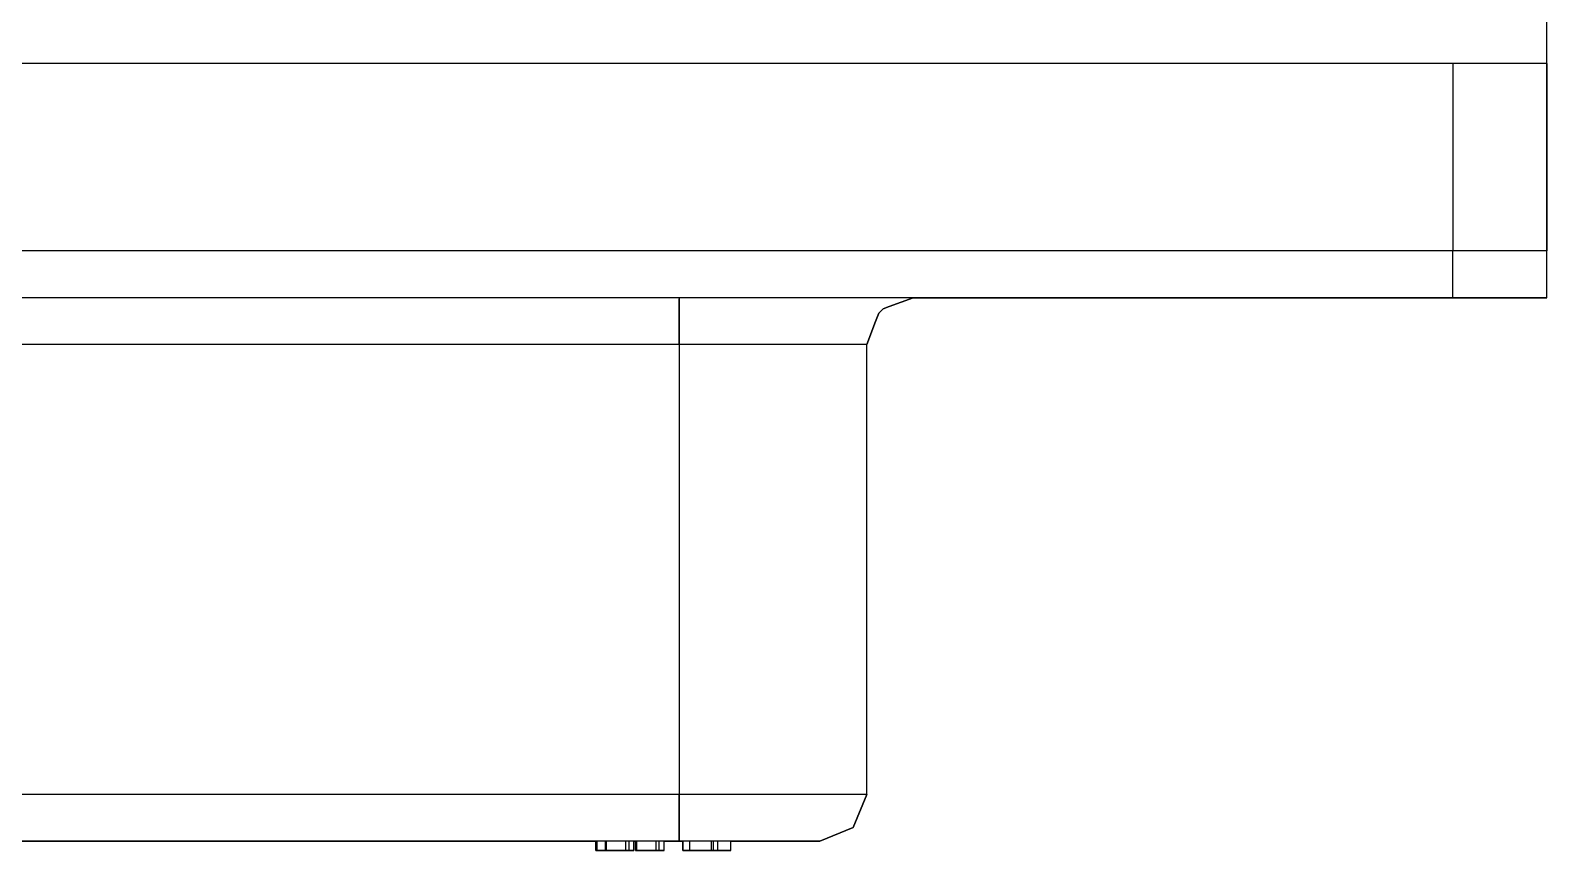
# Model space of a CAD drawing. Header units: inches. Extents: x 5 to 589, y -420 to -5.
# Drawn here: x 103.41 to 135.77, y -194.19 to -176.69 of the extents above; entities that cross this region are included whole.
import ezdxf

# ---------------------------------------------------------------- set-up
doc = ezdxf.new("R2010")
doc.units = ezdxf.units.IN
doc.header["$MEASUREMENT"] = 0

msp = doc.modelspace()

# ---------------------------------------------------------------- linework, layer by layer
at = {"color": 7, "true_color": 0xffffff}
for p, q in [((135.773, -177.394), (135.773, -173.794)), ((135.773, -177.394), (135.773, -173.794)), ((135.773, -177.394), (135.773, -173.794)), ((135.773, -177.394), (135.773, -173.794)), ((135.723, -177.394), (74.143, -177.394)), ((135.723, -177.394), (74.143, -177.394)), ((133.773, -177.394), (76.093, -177.394)), ((133.773, -177.394), (76.093, -177.394)), ((134.217, -177.394), (133.773, -177.394)), ((133.773, -177.394), (133.773, -181.394)), ((134.217, -177.394), (133.773, -177.394)), ((133.773, -177.394), (133.773, -181.394)), ((134.641, -177.394), (134.217, -177.394)), ((134.641, -177.394), (134.217, -177.394)), ((135.019, -177.394), (134.641, -177.394)), ((135.019, -177.394), (134.641, -177.394)), ((135.337, -177.394), (135.019, -177.394)), ((135.337, -177.394), (135.019, -177.394)), ((135.575, -177.394), (135.337, -177.394)), ((135.575, -177.394), (135.337, -177.394)), ((135.723, -177.394), (135.575, -177.394)), ((135.723, -177.394), (135.575, -177.394)), ((135.773, -177.394), (135.723, -177.394)), ((135.773, -177.394), (135.723, -177.394)), ((135.773, -181.394), (135.773, -177.394)), ((135.773, -177.394), (135.773, -181.394)), ((135.773, -181.394), (135.773, -177.394)), ((135.773, -177.394), (135.773, -181.394)), ((133.773, -181.394), (76.093, -181.394)), ((133.773, -181.394), (76.093, -181.394)), ((133.773, -181.394), (76.093, -181.394)), ((133.773, -181.394), (76.093, -181.394)), ((134.217, -181.394), (133.773, -181.394)), ((134.217, -181.394), (133.773, -181.394)), ((133.773, -182.394), (133.773, -181.394)), ((134.217, -181.394), (133.773, -181.394)), ((134.217, -181.394), (133.773, -181.394)), ((133.773, -182.394), (133.773, -181.394)), ((134.641, -181.394), (134.217, -181.394)), ((134.641, -181.394), (134.217, -181.394)), ((134.641, -181.394), (134.217, -181.394)), ((134.641, -181.394), (134.217, -181.394)), ((135.019, -181.394), (134.641, -181.394)), ((135.019, -181.394), (134.641, -181.394)), ((135.019, -181.394), (134.641, -181.394)), ((135.019, -181.394), (134.641, -181.394)), ((135.337, -181.394), (135.019, -181.394)), ((135.337, -181.394), (135.019, -181.394)), ((135.337, -181.394), (135.019, -181.394)), ((135.337, -181.394), (135.019, -181.394)), ((135.575, -181.394), (135.337, -181.394)), ((135.575, -181.394), (135.337, -181.394)), ((135.575, -181.394), (135.337, -181.394)), ((135.575, -181.394), (135.337, -181.394)), ((135.723, -181.394), (135.575, -181.394)), ((135.723, -181.394), (135.575, -181.394)), ((135.723, -181.394), (135.575, -181.394)), ((135.723, -181.394), (135.575, -181.394)), ((135.773, -181.394), (135.723, -181.394)), ((135.773, -181.394), (135.723, -181.394)), ((135.773, -181.394), (135.723, -181.394)), ((135.773, -181.394), (135.723, -181.394)), ((135.773, -182.394), (135.773, -181.394)), ((135.773, -182.394), (135.773, -181.394)), ((135.773, -182.394), (135.773, -181.394)), ((135.773, -182.394), (135.773, -181.394)), ((133.773, -182.394), (76.093, -182.394)), ((133.773, -182.394), (76.093, -182.394)), ((117.263, -182.394), (117.263, -193.968)), ((117.263, -182.394), (117.263, -182.418)), ((117.263, -182.394), (117.263, -193.968)), ((117.263, -182.394), (117.263, -182.418)), ((117.263, -182.492), (117.263, -182.418)), ((117.263, -182.492), (117.263, -182.418)), ((117.263, -182.612), (117.263, -182.492)), ((117.263, -182.612), (117.263, -182.492)), ((121.741, -182.584), (122.251, -182.394)), ((122.251, -182.394), (121.741, -182.584)), ((121.741, -182.584), (122.251, -182.394)), ((122.251, -182.394), (121.741, -182.584)), ((122.251, -182.394), (133.773, -182.394)), ((122.251, -182.394), (133.773, -182.394)), ((133.773, -182.394), (135.773, -182.394)), ((134.217, -182.394), (133.773, -182.394)), ((133.773, -182.394), (135.773, -182.394)), ((134.217, -182.394), (133.773, -182.394)), ((134.641, -182.394), (134.217, -182.394)), ((134.641, -182.394), (134.217, -182.394)), ((135.019, -182.394), (134.641, -182.394)), ((135.019, -182.394), (134.641, -182.394)), ((135.337, -182.394), (135.019, -182.394)), ((135.337, -182.394), (135.019, -182.394)), ((135.575, -182.394), (135.337, -182.394)), ((135.575, -182.394), (135.337, -182.394)), ((135.723, -182.394), (135.575, -182.394)), ((135.723, -182.394), (135.575, -182.394)), ((135.773, -182.394), (135.723, -182.394)), ((135.773, -182.394), (135.723, -182.394)), ((117.263, -182.77), (117.263, -182.612)), ((117.263, -182.77), (117.263, -182.612)), ((117.263, -182.96), (117.263, -182.77)), ((117.263, -182.96), (117.263, -182.77)), ((121.447, -182.904), (121.525, -182.724)), ((121.525, -182.724), (121.447, -182.904)), ((121.447, -182.904), (121.525, -182.724)), ((121.525, -182.724), (121.447, -182.904)), ((121.525, -182.724), (121.543, -182.7)), ((121.543, -182.7), (121.525, -182.724)), ((121.525, -182.724), (121.543, -182.7)), ((121.543, -182.7), (121.525, -182.724)), ((121.543, -182.7), (121.571, -182.672)), ((121.571, -182.672), (121.543, -182.7)), ((121.543, -182.7), (121.571, -182.672)), ((121.571, -182.672), (121.543, -182.7)), ((121.571, -182.672), (121.617, -182.63)), ((121.617, -182.63), (121.571, -182.672)), ((121.571, -182.672), (121.617, -182.63)), ((121.617, -182.63), (121.571, -182.672)), ((121.617, -182.63), (121.741, -182.584)), ((121.741, -182.584), (121.617, -182.63)), ((121.617, -182.63), (121.741, -182.584)), ((121.741, -182.584), (121.617, -182.63)), ((117.263, -183.172), (117.263, -182.96)), ((117.263, -183.172), (117.263, -182.96)), ((121.263, -183.394), (121.447, -182.904)), ((121.447, -182.904), (121.263, -183.394)), ((121.263, -183.394), (121.447, -182.904)), ((121.447, -182.904), (121.263, -183.394)), ((117.263, -183.394), (92.603, -183.394)), ((117.263, -183.394), (92.603, -183.394)), ((117.263, -183.394), (117.263, -183.172)), ((117.263, -183.394), (117.263, -183.172)), ((117.263, -183.394), (117.263, -192.994)), ((118.153, -183.394), (117.263, -183.394)), ((117.263, -183.394), (117.263, -192.994)), ((118.153, -183.394), (117.263, -183.394)), ((118.999, -183.394), (118.153, -183.394)), ((118.999, -183.394), (118.153, -183.394)), ((119.757, -183.394), (118.999, -183.394)), ((119.757, -183.394), (118.999, -183.394)), ((120.391, -183.394), (119.757, -183.394)), ((120.391, -183.394), (119.757, -183.394)), ((120.867, -183.394), (120.391, -183.394)), ((120.867, -183.394), (120.391, -183.394)), ((121.163, -183.394), (120.867, -183.394)), ((121.163, -183.394), (120.867, -183.394)), ((121.263, -183.394), (121.163, -183.394)), ((121.263, -183.394), (121.163, -183.394)), ((121.263, -192.994), (121.263, -183.394)), ((121.263, -192.994), (121.263, -183.394)), ((121.263, -192.994), (121.263, -183.394)), ((121.263, -192.994), (121.263, -183.394)), ((117.263, -192.994), (92.603, -192.994)), ((117.263, -192.994), (92.603, -192.994)), ((117.263, -193.216), (117.263, -192.994)), ((118.153, -192.994), (117.263, -192.994)), ((117.263, -193.216), (117.263, -192.994)), ((118.153, -192.994), (117.263, -192.994)), ((118.999, -192.994), (118.153, -192.994)), ((118.999, -192.994), (118.153, -192.994)), ((119.757, -192.994), (118.999, -192.994)), ((119.757, -192.994), (118.999, -192.994)), ((120.391, -192.994), (119.757, -192.994)), ((120.391, -192.994), (119.757, -192.994)), ((120.867, -192.994), (120.391, -192.994)), ((120.867, -192.994), (120.391, -192.994)), ((121.163, -192.994), (120.867, -192.994)), ((121.163, -192.994), (120.867, -192.994)), ((120.973, -193.698), (121.263, -192.994)), ((121.263, -192.994), (120.973, -193.698)), ((120.973, -193.698), (121.263, -192.994)), ((121.263, -192.994), (120.973, -193.698)), ((121.263, -192.994), (121.163, -192.994)), ((121.263, -192.994), (121.163, -192.994)), ((117.263, -193.428), (117.263, -193.216)), ((117.263, -193.428), (117.263, -193.216)), ((117.263, -193.618), (117.263, -193.428)), ((117.263, -193.618), (117.263, -193.428)), ((117.263, -193.776), (117.263, -193.618)), ((117.263, -193.776), (117.263, -193.618)), ((117.263, -193.894), (117.263, -193.776)), ((117.263, -193.894), (117.263, -193.776)), ((120.263, -193.994), (120.973, -193.698)), ((120.973, -193.698), (120.263, -193.994)), ((120.263, -193.994), (120.973, -193.698)), ((120.973, -193.698), (120.263, -193.994)), ((117.263, -193.994), (92.603, -193.994)), ((117.263, -193.994), (92.603, -193.994)), ((95.433, -193.994), (115.481, -193.994)), ((95.433, -193.994), (115.481, -193.994)), ((115.481, -193.994), (115.481, -194.194)), ((115.481, -194.194), (115.481, -193.994)), ((115.481, -193.994), (115.481, -194.194)), ((115.481, -194.194), (115.481, -193.994)), ((115.509, -194.194), (115.509, -193.994)), ((115.509, -194.194), (115.509, -193.994)), ((115.681, -193.994), (115.681, -194.194)), ((115.681, -193.994), (115.681, -194.194)), ((115.707, -194.194), (115.707, -193.994)), ((115.707, -194.194), (115.707, -193.994)), ((116.123, -194.194), (116.123, -193.994)), ((116.123, -194.194), (116.123, -193.994)), ((116.191, -194.194), (116.191, -193.994)), ((116.191, -194.194), (116.191, -193.994)), ((116.291, -194.194), (116.291, -193.994)), ((116.291, -193.994), (116.329, -193.994)), ((116.291, -194.194), (116.291, -193.994)), ((116.291, -194.194), (116.291, -193.994)), ((116.291, -193.994), (116.329, -193.994)), ((116.291, -194.194), (116.291, -193.994)), ((116.329, -193.994), (116.329, -194.194)), ((116.329, -194.194), (116.329, -193.994)), ((116.329, -193.994), (116.329, -194.194)), ((116.329, -194.194), (116.329, -193.994)), ((116.355, -194.194), (116.355, -193.994)), ((116.355, -194.194), (116.355, -193.994)), ((116.771, -194.194), (116.771, -193.994)), ((116.771, -194.194), (116.771, -193.994)), ((116.837, -194.194), (116.837, -193.994)), ((116.837, -194.194), (116.837, -193.994)), ((116.939, -194.194), (116.939, -193.994)), ((116.939, -193.994), (117.263, -193.994)), ((116.939, -194.194), (116.939, -193.994)), ((116.939, -194.194), (116.939, -193.994)), ((116.939, -193.994), (117.263, -193.994)), ((116.939, -194.194), (116.939, -193.994)), ((117.263, -193.968), (117.263, -193.894)), ((117.263, -193.968), (117.263, -193.894)), ((117.263, -193.994), (117.263, -193.968)), ((117.263, -193.994), (117.263, -193.968)), ((117.263, -193.994), (117.337, -193.994)), ((117.979, -193.994), (117.263, -193.994)), ((117.263, -193.994), (117.337, -193.994)), ((117.979, -193.994), (117.263, -193.994)), ((117.337, -193.994), (117.337, -194.194)), ((117.337, -194.194), (117.337, -193.994)), ((117.337, -193.994), (117.337, -194.194)), ((117.337, -194.194), (117.337, -193.994)), ((117.489, -194.194), (117.489, -193.994)), ((117.489, -194.194), (117.489, -193.994)), ((117.953, -194.194), (117.953, -193.994)), ((117.953, -194.194), (117.953, -193.994)), ((118.637, -193.994), (117.979, -193.994)), ((118.637, -193.994), (117.979, -193.994)), ((117.991, -194.194), (117.991, -193.994)), ((117.991, -194.194), (117.991, -193.994)), ((118.085, -194.194), (118.085, -193.994)), ((118.085, -194.194), (118.085, -193.994)), ((118.361, -194.194), (118.361, -193.994)), ((118.361, -193.994), (120.263, -193.994)), ((118.361, -194.194), (118.361, -193.994)), ((118.361, -194.194), (118.361, -193.994)), ((118.361, -193.994), (120.263, -193.994)), ((118.361, -194.194), (118.361, -193.994)), ((119.189, -193.994), (118.637, -193.994)), ((119.189, -193.994), (118.637, -193.994)), ((119.655, -193.994), (118.885, -193.994)), ((119.655, -193.994), (118.885, -193.994)), ((119.655, -193.994), (119.189, -193.994)), ((119.655, -193.994), (119.189, -193.994)), ((119.997, -193.994), (119.655, -193.994)), ((119.997, -193.994), (119.655, -193.994)), ((120.199, -193.994), (119.997, -193.994)), ((120.199, -193.994), (119.997, -193.994)), ((120.263, -193.994), (120.199, -193.994)), ((120.263, -193.994), (120.199, -193.994)), ((115.481, -194.194), (115.509, -194.194)), ((115.509, -194.194), (115.481, -194.194)), ((115.481, -194.194), (115.509, -194.194)), ((115.509, -194.194), (115.481, -194.194)), ((115.509, -194.194), (115.681, -194.194)), ((115.707, -194.194), (115.509, -194.194)), ((115.509, -194.194), (115.681, -194.194)), ((115.707, -194.194), (115.509, -194.194)), ((115.681, -194.194), (115.707, -194.194)), ((115.707, -194.194), (115.681, -194.194)), ((115.681, -194.194), (115.707, -194.194)), ((115.707, -194.194), (115.681, -194.194)), ((115.707, -194.194), (116.123, -194.194)), ((116.123, -194.194), (115.707, -194.194)), ((115.707, -194.194), (116.123, -194.194)), ((116.123, -194.194), (115.707, -194.194)), ((116.123, -194.194), (116.191, -194.194)), ((116.191, -194.194), (116.123, -194.194)), ((116.123, -194.194), (116.191, -194.194)), ((116.191, -194.194), (116.123, -194.194)), ((116.191, -194.194), (116.291, -194.194)), ((116.263, -194.194), (116.191, -194.194)), ((116.191, -194.194), (116.291, -194.194)), ((116.263, -194.194), (116.191, -194.194)), ((116.291, -194.194), (116.263, -194.194)), ((116.291, -194.194), (116.263, -194.194)), ((116.329, -194.194), (116.355, -194.194)), ((116.355, -194.194), (116.329, -194.194)), ((116.329, -194.194), (116.355, -194.194)), ((116.355, -194.194), (116.329, -194.194)), ((116.355, -194.194), (116.771, -194.194)), ((116.771, -194.194), (116.355, -194.194)), ((116.355, -194.194), (116.771, -194.194)), ((116.771, -194.194), (116.355, -194.194)), ((116.771, -194.194), (116.837, -194.194)), ((116.837, -194.194), (116.771, -194.194)), ((116.771, -194.194), (116.837, -194.194)), ((116.837, -194.194), (116.771, -194.194)), ((116.837, -194.194), (116.939, -194.194)), ((116.911, -194.194), (116.837, -194.194)), ((116.837, -194.194), (116.939, -194.194)), ((116.911, -194.194), (116.837, -194.194)), ((116.939, -194.194), (116.911, -194.194)), ((116.939, -194.194), (116.911, -194.194)), ((117.337, -194.194), (117.489, -194.194)), ((117.353, -194.194), (117.337, -194.194)), ((117.337, -194.194), (117.489, -194.194)), ((117.353, -194.194), (117.337, -194.194)), ((117.403, -194.194), (117.353, -194.194)), ((117.403, -194.194), (117.353, -194.194)), ((117.489, -194.194), (117.403, -194.194)), ((117.489, -194.194), (117.403, -194.194)), ((117.489, -194.194), (117.953, -194.194)), ((117.613, -194.194), (117.489, -194.194)), ((117.489, -194.194), (117.953, -194.194)), ((117.613, -194.194), (117.489, -194.194)), ((117.767, -194.194), (117.613, -194.194)), ((117.767, -194.194), (117.613, -194.194)), ((117.767, -194.194), (117.613, -194.194)), ((117.767, -194.194), (117.613, -194.194)), ((117.953, -194.194), (117.767, -194.194)), ((117.953, -194.194), (117.767, -194.194)), ((117.953, -194.194), (117.991, -194.194)), ((117.991, -194.194), (117.953, -194.194)), ((117.991, -194.194), (117.953, -194.194)), ((117.953, -194.194), (117.991, -194.194)), ((117.991, -194.194), (117.953, -194.194)), ((117.991, -194.194), (117.953, -194.194)), ((117.991, -194.194), (118.085, -194.194)), ((118.055, -194.194), (117.991, -194.194)), ((117.991, -194.194), (118.085, -194.194)), ((118.055, -194.194), (117.991, -194.194)), ((118.085, -194.194), (118.055, -194.194)), ((118.119, -194.194), (118.055, -194.194)), ((118.085, -194.194), (118.055, -194.194)), ((118.119, -194.194), (118.055, -194.194)), ((118.085, -194.194), (118.361, -194.194)), ((118.085, -194.194), (118.361, -194.194)), ((118.217, -194.194), (118.119, -194.194)), ((118.217, -194.194), (118.119, -194.194)), ((118.297, -194.194), (118.217, -194.194)), ((118.297, -194.194), (118.217, -194.194)), ((118.345, -194.194), (118.297, -194.194)), ((118.345, -194.194), (118.297, -194.194)), ((118.361, -194.194), (118.345, -194.194)), ((118.361, -194.194), (118.345, -194.194))]:
    msp.add_line(p, q, dxfattribs=at)
at = {"color": 18, "true_color": 0x000000}
for p, q in [((135.773, -177.394), (135.773, -173.794)), ((135.773, -177.394), (135.773, -173.794)), ((135.773, -177.394), (135.773, -173.794)), ((135.773, -177.394), (135.773, -173.794)), ((135.723, -177.394), (74.143, -177.394)), ((135.723, -177.394), (74.143, -177.394)), ((133.773, -177.394), (76.093, -177.394)), ((133.773, -177.394), (76.093, -177.394)), ((134.217, -177.394), (133.773, -177.394)), ((133.773, -177.394), (133.773, -181.394)), ((134.217, -177.394), (133.773, -177.394)), ((133.773, -177.394), (133.773, -181.394)), ((134.641, -177.394), (134.217, -177.394)), ((134.641, -177.394), (134.217, -177.394)), ((135.019, -177.394), (134.641, -177.394)), ((135.019, -177.394), (134.641, -177.394)), ((135.337, -177.394), (135.019, -177.394)), ((135.337, -177.394), (135.019, -177.394)), ((135.575, -177.394), (135.337, -177.394)), ((135.575, -177.394), (135.337, -177.394)), ((135.723, -177.394), (135.575, -177.394)), ((135.723, -177.394), (135.575, -177.394)), ((135.773, -177.394), (135.723, -177.394)), ((135.773, -177.394), (135.723, -177.394)), ((135.773, -181.394), (135.773, -177.394)), ((135.773, -177.394), (135.773, -181.394)), ((135.773, -181.394), (135.773, -177.394)), ((135.773, -177.394), (135.773, -181.394)), ((133.773, -181.394), (76.093, -181.394)), ((133.773, -181.394), (76.093, -181.394)), ((133.773, -181.394), (76.093, -181.394)), ((133.773, -181.394), (76.093, -181.394)), ((134.217, -181.394), (133.773, -181.394)), ((134.217, -181.394), (133.773, -181.394)), ((133.773, -182.394), (133.773, -181.394)), ((134.217, -181.394), (133.773, -181.394)), ((134.217, -181.394), (133.773, -181.394)), ((133.773, -182.394), (133.773, -181.394)), ((134.641, -181.394), (134.217, -181.394)), ((134.641, -181.394), (134.217, -181.394)), ((134.641, -181.394), (134.217, -181.394)), ((134.641, -181.394), (134.217, -181.394)), ((135.019, -181.394), (134.641, -181.394)), ((135.019, -181.394), (134.641, -181.394)), ((135.019, -181.394), (134.641, -181.394)), ((135.019, -181.394), (134.641, -181.394)), ((135.337, -181.394), (135.019, -181.394)), ((135.337, -181.394), (135.019, -181.394)), ((135.337, -181.394), (135.019, -181.394)), ((135.337, -181.394), (135.019, -181.394)), ((135.575, -181.394), (135.337, -181.394)), ((135.575, -181.394), (135.337, -181.394)), ((135.575, -181.394), (135.337, -181.394)), ((135.575, -181.394), (135.337, -181.394)), ((135.723, -181.394), (135.575, -181.394)), ((135.723, -181.394), (135.575, -181.394)), ((135.723, -181.394), (135.575, -181.394)), ((135.723, -181.394), (135.575, -181.394)), ((135.773, -181.394), (135.723, -181.394)), ((135.773, -181.394), (135.723, -181.394)), ((135.773, -181.394), (135.723, -181.394)), ((135.773, -181.394), (135.723, -181.394)), ((135.773, -182.394), (135.773, -181.394)), ((135.773, -182.394), (135.773, -181.394)), ((135.773, -182.394), (135.773, -181.394)), ((135.773, -182.394), (135.773, -181.394)), ((133.773, -182.394), (76.093, -182.394)), ((133.773, -182.394), (76.093, -182.394)), ((117.263, -182.394), (117.263, -193.968)), ((117.263, -182.394), (117.263, -182.418)), ((117.263, -182.394), (117.263, -193.968)), ((117.263, -182.394), (117.263, -182.418)), ((117.263, -182.492), (117.263, -182.418)), ((117.263, -182.492), (117.263, -182.418)), ((117.263, -182.612), (117.263, -182.492)), ((117.263, -182.612), (117.263, -182.492)), ((121.741, -182.584), (122.251, -182.394)), ((122.251, -182.394), (121.741, -182.584)), ((121.741, -182.584), (122.251, -182.394)), ((122.251, -182.394), (121.741, -182.584)), ((122.251, -182.394), (133.773, -182.394)), ((122.251, -182.394), (133.773, -182.394)), ((133.773, -182.394), (135.773, -182.394)), ((134.217, -182.394), (133.773, -182.394)), ((133.773, -182.394), (135.773, -182.394)), ((134.217, -182.394), (133.773, -182.394)), ((134.641, -182.394), (134.217, -182.394)), ((134.641, -182.394), (134.217, -182.394)), ((135.019, -182.394), (134.641, -182.394)), ((135.019, -182.394), (134.641, -182.394)), ((135.337, -182.394), (135.019, -182.394)), ((135.337, -182.394), (135.019, -182.394)), ((135.575, -182.394), (135.337, -182.394)), ((135.575, -182.394), (135.337, -182.394)), ((135.723, -182.394), (135.575, -182.394)), ((135.723, -182.394), (135.575, -182.394)), ((135.773, -182.394), (135.723, -182.394)), ((135.773, -182.394), (135.723, -182.394)), ((117.263, -182.77), (117.263, -182.612)), ((117.263, -182.77), (117.263, -182.612)), ((117.263, -182.96), (117.263, -182.77)), ((117.263, -182.96), (117.263, -182.77)), ((121.447, -182.904), (121.525, -182.724)), ((121.525, -182.724), (121.447, -182.904)), ((121.447, -182.904), (121.525, -182.724)), ((121.525, -182.724), (121.447, -182.904)), ((121.525, -182.724), (121.543, -182.7)), ((121.543, -182.7), (121.525, -182.724)), ((121.525, -182.724), (121.543, -182.7)), ((121.543, -182.7), (121.525, -182.724)), ((121.543, -182.7), (121.571, -182.672)), ((121.571, -182.672), (121.543, -182.7)), ((121.543, -182.7), (121.571, -182.672)), ((121.571, -182.672), (121.543, -182.7)), ((121.571, -182.672), (121.617, -182.63)), ((121.617, -182.63), (121.571, -182.672)), ((121.571, -182.672), (121.617, -182.63)), ((121.617, -182.63), (121.571, -182.672)), ((121.617, -182.63), (121.741, -182.584)), ((121.741, -182.584), (121.617, -182.63)), ((121.617, -182.63), (121.741, -182.584)), ((121.741, -182.584), (121.617, -182.63)), ((117.263, -183.172), (117.263, -182.96)), ((117.263, -183.172), (117.263, -182.96)), ((121.263, -183.394), (121.447, -182.904)), ((121.447, -182.904), (121.263, -183.394)), ((121.263, -183.394), (121.447, -182.904)), ((121.447, -182.904), (121.263, -183.394)), ((117.263, -183.394), (92.603, -183.394)), ((117.263, -183.394), (92.603, -183.394)), ((117.263, -183.394), (117.263, -183.172)), ((117.263, -183.394), (117.263, -183.172)), ((117.263, -183.394), (117.263, -192.994)), ((118.153, -183.394), (117.263, -183.394)), ((117.263, -183.394), (117.263, -192.994)), ((118.153, -183.394), (117.263, -183.394)), ((118.999, -183.394), (118.153, -183.394)), ((118.999, -183.394), (118.153, -183.394)), ((119.757, -183.394), (118.999, -183.394)), ((119.757, -183.394), (118.999, -183.394)), ((120.391, -183.394), (119.757, -183.394)), ((120.391, -183.394), (119.757, -183.394)), ((120.867, -183.394), (120.391, -183.394)), ((120.867, -183.394), (120.391, -183.394)), ((121.163, -183.394), (120.867, -183.394)), ((121.163, -183.394), (120.867, -183.394)), ((121.263, -183.394), (121.163, -183.394)), ((121.263, -183.394), (121.163, -183.394)), ((121.263, -192.994), (121.263, -183.394)), ((121.263, -192.994), (121.263, -183.394)), ((121.263, -192.994), (121.263, -183.394)), ((121.263, -192.994), (121.263, -183.394)), ((117.263, -192.994), (92.603, -192.994)), ((117.263, -192.994), (92.603, -192.994)), ((117.263, -193.216), (117.263, -192.994)), ((118.153, -192.994), (117.263, -192.994)), ((117.263, -193.216), (117.263, -192.994)), ((118.153, -192.994), (117.263, -192.994)), ((118.999, -192.994), (118.153, -192.994)), ((118.999, -192.994), (118.153, -192.994)), ((119.757, -192.994), (118.999, -192.994)), ((119.757, -192.994), (118.999, -192.994)), ((120.391, -192.994), (119.757, -192.994)), ((120.391, -192.994), (119.757, -192.994)), ((120.867, -192.994), (120.391, -192.994)), ((120.867, -192.994), (120.391, -192.994)), ((121.163, -192.994), (120.867, -192.994)), ((121.163, -192.994), (120.867, -192.994)), ((120.973, -193.698), (121.263, -192.994)), ((121.263, -192.994), (120.973, -193.698)), ((120.973, -193.698), (121.263, -192.994)), ((121.263, -192.994), (120.973, -193.698)), ((121.263, -192.994), (121.163, -192.994)), ((121.263, -192.994), (121.163, -192.994)), ((117.263, -193.428), (117.263, -193.216)), ((117.263, -193.428), (117.263, -193.216)), ((117.263, -193.618), (117.263, -193.428)), ((117.263, -193.618), (117.263, -193.428)), ((117.263, -193.776), (117.263, -193.618)), ((117.263, -193.776), (117.263, -193.618)), ((117.263, -193.894), (117.263, -193.776)), ((117.263, -193.894), (117.263, -193.776)), ((120.263, -193.994), (120.973, -193.698)), ((120.973, -193.698), (120.263, -193.994)), ((120.263, -193.994), (120.973, -193.698)), ((120.973, -193.698), (120.263, -193.994)), ((117.263, -193.994), (92.603, -193.994)), ((117.263, -193.994), (92.603, -193.994)), ((95.433, -193.994), (115.481, -193.994)), ((95.433, -193.994), (115.481, -193.994)), ((115.481, -193.994), (115.481, -194.194)), ((115.481, -194.194), (115.481, -193.994)), ((115.481, -193.994), (115.481, -194.194)), ((115.481, -194.194), (115.481, -193.994)), ((115.509, -194.194), (115.509, -193.994)), ((115.509, -194.194), (115.509, -193.994)), ((115.681, -193.994), (115.681, -194.194)), ((115.681, -193.994), (115.681, -194.194)), ((115.707, -194.194), (115.707, -193.994)), ((115.707, -194.194), (115.707, -193.994)), ((116.123, -194.194), (116.123, -193.994)), ((116.123, -194.194), (116.123, -193.994)), ((116.191, -194.194), (116.191, -193.994)), ((116.191, -194.194), (116.191, -193.994)), ((116.291, -194.194), (116.291, -193.994)), ((116.291, -193.994), (116.329, -193.994)), ((116.291, -194.194), (116.291, -193.994)), ((116.291, -194.194), (116.291, -193.994)), ((116.291, -193.994), (116.329, -193.994)), ((116.291, -194.194), (116.291, -193.994)), ((116.329, -193.994), (116.329, -194.194)), ((116.329, -194.194), (116.329, -193.994)), ((116.329, -193.994), (116.329, -194.194)), ((116.329, -194.194), (116.329, -193.994)), ((116.355, -194.194), (116.355, -193.994)), ((116.355, -194.194), (116.355, -193.994)), ((116.771, -194.194), (116.771, -193.994)), ((116.771, -194.194), (116.771, -193.994)), ((116.837, -194.194), (116.837, -193.994)), ((116.837, -194.194), (116.837, -193.994)), ((116.939, -194.194), (116.939, -193.994)), ((116.939, -193.994), (117.263, -193.994)), ((116.939, -194.194), (116.939, -193.994)), ((116.939, -194.194), (116.939, -193.994)), ((116.939, -193.994), (117.263, -193.994)), ((116.939, -194.194), (116.939, -193.994)), ((117.263, -193.968), (117.263, -193.894)), ((117.263, -193.968), (117.263, -193.894)), ((117.263, -193.994), (117.263, -193.968)), ((117.263, -193.994), (117.263, -193.968)), ((117.263, -193.994), (117.337, -193.994)), ((117.979, -193.994), (117.263, -193.994)), ((117.263, -193.994), (117.337, -193.994)), ((117.979, -193.994), (117.263, -193.994)), ((117.337, -193.994), (117.337, -194.194)), ((117.337, -194.194), (117.337, -193.994)), ((117.337, -193.994), (117.337, -194.194)), ((117.337, -194.194), (117.337, -193.994)), ((117.489, -194.194), (117.489, -193.994)), ((117.489, -194.194), (117.489, -193.994)), ((117.953, -194.194), (117.953, -193.994)), ((117.953, -194.194), (117.953, -193.994)), ((118.637, -193.994), (117.979, -193.994)), ((118.637, -193.994), (117.979, -193.994)), ((117.991, -194.194), (117.991, -193.994)), ((117.991, -194.194), (117.991, -193.994)), ((118.085, -194.194), (118.085, -193.994)), ((118.085, -194.194), (118.085, -193.994)), ((118.361, -194.194), (118.361, -193.994)), ((118.361, -193.994), (120.263, -193.994)), ((118.361, -194.194), (118.361, -193.994)), ((118.361, -194.194), (118.361, -193.994)), ((118.361, -193.994), (120.263, -193.994)), ((118.361, -194.194), (118.361, -193.994)), ((119.189, -193.994), (118.637, -193.994)), ((119.189, -193.994), (118.637, -193.994)), ((119.655, -193.994), (118.885, -193.994)), ((119.655, -193.994), (118.885, -193.994)), ((119.655, -193.994), (119.189, -193.994)), ((119.655, -193.994), (119.189, -193.994)), ((119.997, -193.994), (119.655, -193.994)), ((119.997, -193.994), (119.655, -193.994)), ((120.199, -193.994), (119.997, -193.994)), ((120.199, -193.994), (119.997, -193.994)), ((120.263, -193.994), (120.199, -193.994)), ((120.263, -193.994), (120.199, -193.994)), ((115.481, -194.194), (115.509, -194.194)), ((115.509, -194.194), (115.481, -194.194)), ((115.481, -194.194), (115.509, -194.194)), ((115.509, -194.194), (115.481, -194.194)), ((115.509, -194.194), (115.681, -194.194)), ((115.707, -194.194), (115.509, -194.194)), ((115.509, -194.194), (115.681, -194.194)), ((115.707, -194.194), (115.509, -194.194)), ((115.681, -194.194), (115.707, -194.194)), ((115.707, -194.194), (115.681, -194.194)), ((115.681, -194.194), (115.707, -194.194)), ((115.707, -194.194), (115.681, -194.194)), ((115.707, -194.194), (116.123, -194.194)), ((116.123, -194.194), (115.707, -194.194)), ((115.707, -194.194), (116.123, -194.194)), ((116.123, -194.194), (115.707, -194.194)), ((116.123, -194.194), (116.191, -194.194)), ((116.191, -194.194), (116.123, -194.194)), ((116.123, -194.194), (116.191, -194.194)), ((116.191, -194.194), (116.123, -194.194)), ((116.191, -194.194), (116.291, -194.194)), ((116.263, -194.194), (116.191, -194.194)), ((116.191, -194.194), (116.291, -194.194)), ((116.263, -194.194), (116.191, -194.194)), ((116.291, -194.194), (116.263, -194.194)), ((116.291, -194.194), (116.263, -194.194)), ((116.329, -194.194), (116.355, -194.194)), ((116.355, -194.194), (116.329, -194.194)), ((116.329, -194.194), (116.355, -194.194)), ((116.355, -194.194), (116.329, -194.194)), ((116.355, -194.194), (116.771, -194.194)), ((116.771, -194.194), (116.355, -194.194)), ((116.355, -194.194), (116.771, -194.194)), ((116.771, -194.194), (116.355, -194.194)), ((116.771, -194.194), (116.837, -194.194)), ((116.837, -194.194), (116.771, -194.194)), ((116.771, -194.194), (116.837, -194.194)), ((116.837, -194.194), (116.771, -194.194)), ((116.837, -194.194), (116.939, -194.194)), ((116.911, -194.194), (116.837, -194.194)), ((116.837, -194.194), (116.939, -194.194)), ((116.911, -194.194), (116.837, -194.194)), ((116.939, -194.194), (116.911, -194.194)), ((116.939, -194.194), (116.911, -194.194)), ((117.337, -194.194), (117.489, -194.194)), ((117.353, -194.194), (117.337, -194.194)), ((117.337, -194.194), (117.489, -194.194)), ((117.353, -194.194), (117.337, -194.194)), ((117.403, -194.194), (117.353, -194.194)), ((117.403, -194.194), (117.353, -194.194)), ((117.489, -194.194), (117.403, -194.194)), ((117.489, -194.194), (117.403, -194.194)), ((117.489, -194.194), (117.953, -194.194)), ((117.613, -194.194), (117.489, -194.194)), ((117.489, -194.194), (117.953, -194.194)), ((117.613, -194.194), (117.489, -194.194)), ((117.767, -194.194), (117.613, -194.194)), ((117.767, -194.194), (117.613, -194.194)), ((117.767, -194.194), (117.613, -194.194)), ((117.767, -194.194), (117.613, -194.194)), ((117.953, -194.194), (117.767, -194.194)), ((117.953, -194.194), (117.767, -194.194)), ((117.953, -194.194), (117.991, -194.194)), ((117.991, -194.194), (117.953, -194.194)), ((117.991, -194.194), (117.953, -194.194)), ((117.953, -194.194), (117.991, -194.194)), ((117.991, -194.194), (117.953, -194.194)), ((117.991, -194.194), (117.953, -194.194)), ((117.991, -194.194), (118.085, -194.194)), ((118.055, -194.194), (117.991, -194.194)), ((117.991, -194.194), (118.085, -194.194)), ((118.055, -194.194), (117.991, -194.194)), ((118.085, -194.194), (118.055, -194.194)), ((118.119, -194.194), (118.055, -194.194)), ((118.085, -194.194), (118.055, -194.194)), ((118.119, -194.194), (118.055, -194.194)), ((118.085, -194.194), (118.361, -194.194)), ((118.085, -194.194), (118.361, -194.194)), ((118.217, -194.194), (118.119, -194.194)), ((118.217, -194.194), (118.119, -194.194)), ((118.297, -194.194), (118.217, -194.194)), ((118.297, -194.194), (118.217, -194.194)), ((118.345, -194.194), (118.297, -194.194)), ((118.345, -194.194), (118.297, -194.194)), ((118.361, -194.194), (118.345, -194.194)), ((118.361, -194.194), (118.345, -194.194))]:
    msp.add_line(p, q, dxfattribs=at)

doc.saveas('drawing.dxf')
